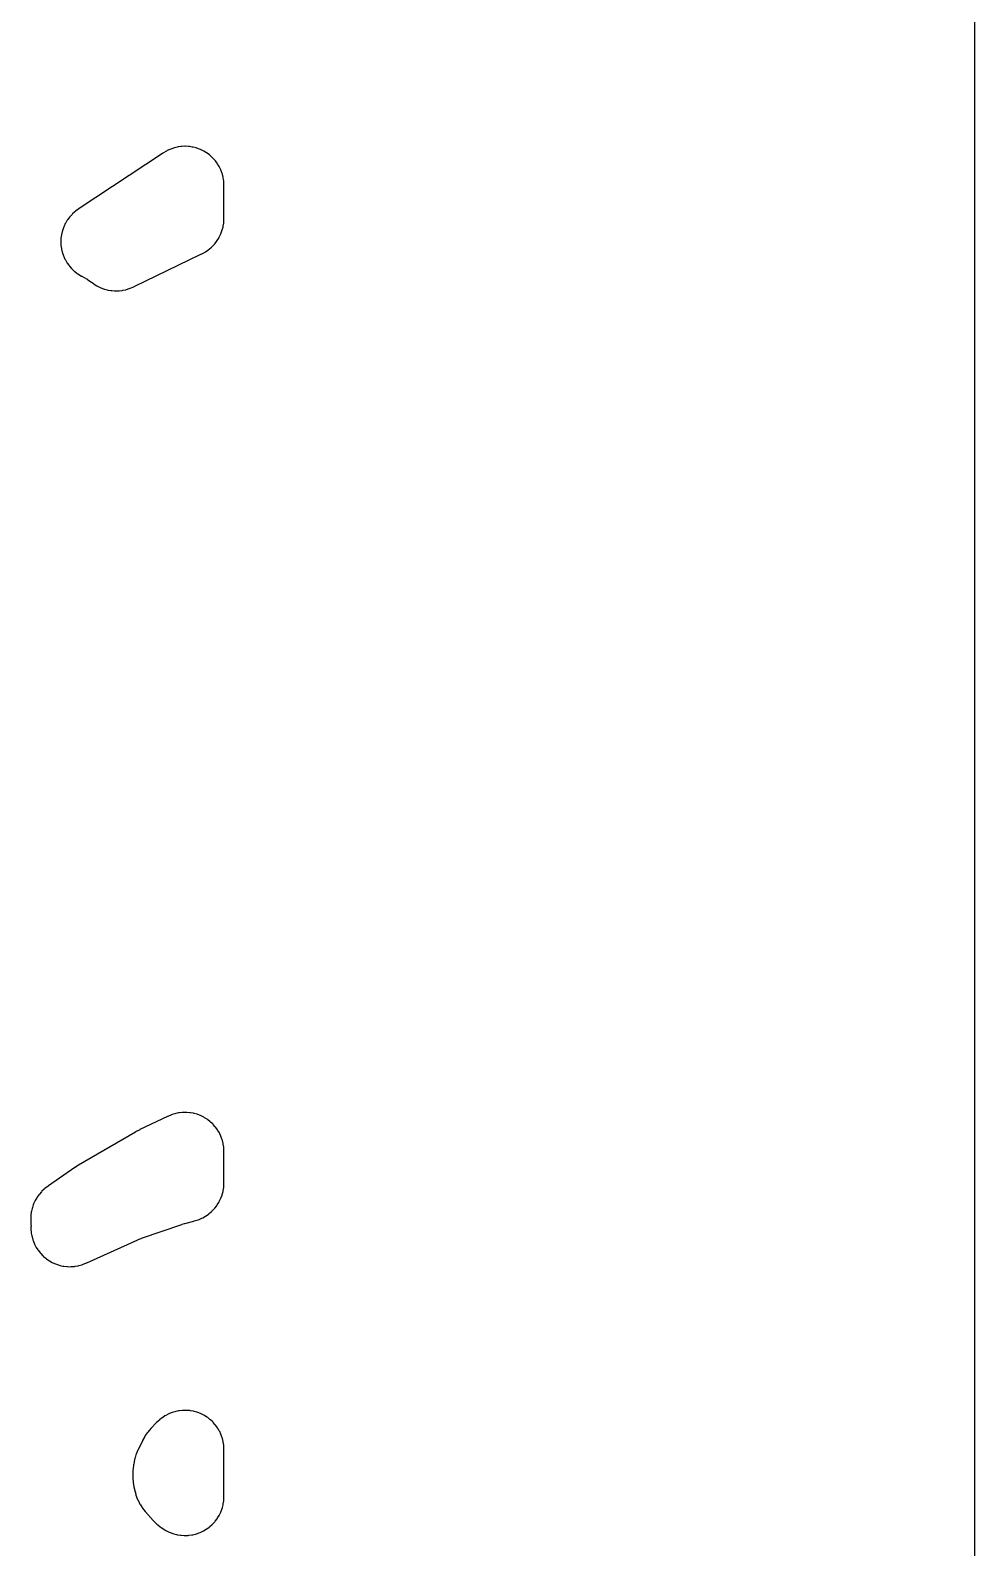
# Model space of a CAD drawing. Header units: millimetres. Extents: x 0 to 300, y 0 to 300.
# Drawn here: x 232.1 to 300, y 107 to 216.2 of the extents above; entities that cross this region are included whole.
import ezdxf

# ---------------------------------------------------------------- set-up
doc = ezdxf.new("R2010")
doc.units = ezdxf.units.MM
doc.layers.add('CUT', color=7, linetype='CONTINUOUS')

msp = doc.modelspace()

# ---------------------------------------------------------------- linework, layer by layer
at = {"layer": 'CUT'}
msp.add_lwpolyline([(0.7696, 300.05), (299.2289, 300.05), (299.3268, 300.0452), (299.4044, 300.0337), (299.4805, 300.0146), (299.5543, 299.9882), (299.6252, 299.9547), (299.6924, 299.9144), (299.7554, 299.8677), (299.8135, 299.815), (299.8662, 299.7569), (299.9129, 299.6939), (299.9532, 299.6267), (299.9867, 299.5558), (300.0132, 299.4819), (300.0322, 299.4059), (300.0437, 299.3283), (300.0485, 299.2304), (300.0485, 0.7696)], dxfattribs=at)
for points in [[(234.3152, 201.3453), (234.3085, 201.2831), (234.2964, 201.0729), (234.2958, 201.0103), (234.3042, 200.7999), (234.3098, 200.7376), (234.3387, 200.529), (234.3503, 200.4676), (234.3994, 200.2628), (234.417, 200.2028), (234.4859, 200.0037), (234.5092, 199.9457), (234.5971, 199.7544), (234.626, 199.6989), (234.7322, 199.517), (234.7664, 199.4647), (234.8898, 199.294), (234.9289, 199.2452), (235.0684, 199.0875), (235.1121, 199.0427), (235.2663, 198.8993), (235.3142, 198.859), (235.4817, 198.7314), (235.5332, 198.6959), (235.7839, 198.541), (235.8109, 198.5252), (236.1518, 198.3369), (236.1591, 198.3329), (236.1926, 198.314), (236.2474, 198.28), (236.5069, 198.1064), (236.5594, 198.0687), (236.6574, 197.9931), (236.708, 197.9579), (236.8838, 197.8476), (236.9375, 197.8174), (237.1231, 197.7244), (237.1794, 197.6995), (237.3731, 197.6249), (237.4316, 197.6055), (237.6315, 197.5499), (237.6916, 197.5362), (237.896, 197.5), (237.9571, 197.4922), (238.164, 197.4758), (238.2256, 197.4739), (238.4331, 197.4775), (238.4946, 197.4816), (238.7008, 197.5051), (238.7617, 197.515), (238.9647, 197.5583), (239.0242, 197.574), (239.2221, 197.6366), (239.2799, 197.658), (239.5472, 197.7718), (239.5752, 197.7845), (244.3796, 200.1096), (244.4085, 200.1245), (244.6778, 200.2722), (244.7332, 200.3064), (244.9139, 200.4309), (244.9656, 200.4706), (245.1326, 200.6128), (245.18, 200.6575), (245.3317, 200.8159), (245.3743, 200.8652), (245.5092, 201.0383), (245.5465, 201.0917), (245.6631, 201.2775), (245.6948, 201.3344), (245.7919, 201.5312), (245.8177, 201.591), (245.8942, 201.7966), (245.9138, 201.8587), (245.969, 202.071), (245.9822, 202.1348), (246.0156, 202.3517), (246.0222, 202.4165), (246.0378, 202.7231), (246.0387, 202.7557), (246.0387, 205.0011), (246.0379, 205.0324), (246.0234, 205.3276), (246.0173, 205.39), (245.9864, 205.5988), (245.9742, 205.6603), (245.923, 205.8651), (245.9048, 205.9251), (245.8338, 206.124), (245.8099, 206.1819), (245.7198, 206.3729), (245.6903, 206.4282), (245.5819, 206.6094), (245.5472, 206.6615), (245.4216, 206.8313), (245.3819, 206.8798), (245.2404, 207.0364), (245.1961, 207.0808), (245.0399, 207.2229), (244.9916, 207.2627), (244.8222, 207.3888), (244.7702, 207.4238), (244.5893, 207.5327), (244.5341, 207.5623), (244.3434, 207.6531), (244.2856, 207.6772), (244.087, 207.7488), (244.027, 207.7672), (243.8224, 207.819), (243.7609, 207.8314), (243.5522, 207.863), (243.4898, 207.8693), (243.279, 207.8803), (243.2163, 207.8805), (243.0054, 207.8709), (242.943, 207.8649), (242.734, 207.8347), (242.6725, 207.8227), (242.4675, 207.7722), (242.4075, 207.7542), (242.2084, 207.6838), (242.1504, 207.6601), (241.9591, 207.5706), (241.9037, 207.5413), (241.6496, 207.3905), (241.6231, 207.3738), (235.6159, 203.3982), (235.5903, 203.3803), (235.3527, 203.2058), (235.3042, 203.1664), (235.1474, 203.0257), (235.1029, 202.9817), (234.9606, 202.8265), (234.9207, 202.7784), (234.7942, 202.61), (234.7592, 202.5582), (234.6498, 202.3782), (234.6199, 202.3233), (234.5286, 202.1335), (234.5042, 202.0759), (234.4318, 201.8782), (234.4132, 201.8185), (234.3605, 201.6146), (234.3478, 201.5534)], [(232.3796, 128.9057), (232.4052, 128.8481), (232.5011, 128.6588), (232.5323, 128.6041), (232.6463, 128.4252), (232.6827, 128.3738), (232.8138, 128.2069), (232.8551, 128.1593), (233.0019, 128.0061), (233.0477, 127.9628), (233.2089, 127.8248), (233.2587, 127.7863), (233.4326, 127.6648), (233.486, 127.6313), (233.671, 127.5275), (233.7274, 127.4994), (233.9218, 127.4143), (233.9807, 127.3919), (234.1825, 127.3263), (234.2433, 127.3098), (234.4505, 127.2644), (234.5127, 127.2539), (234.7234, 127.2291), (234.7862, 127.2248), (234.9984, 127.2208), (235.0614, 127.2227), (235.2729, 127.2396), (235.3354, 127.2477), (235.5442, 127.2852), (235.6056, 127.2994), (235.8097, 127.3574), (235.8694, 127.3775), (236.1457, 127.4863), (236.1747, 127.4986), (239.8346, 129.1515), (239.8748, 129.1686), (240.0711, 129.2467), (240.112, 129.2619), (242.9968, 130.2602), (243.0307, 130.2712), (243.196, 130.3216), (243.2303, 130.3314), (243.871, 130.5009), (243.902, 130.51), (244.192, 130.6026), (244.2524, 130.6253), (244.4519, 130.712), (244.5097, 130.7407), (244.6994, 130.8471), (244.7541, 130.8814), (244.9321, 131.0064), (244.983, 131.0461), (245.1475, 131.1883), (245.1942, 131.233), (245.3435, 131.3911), (245.3854, 131.4402), (245.5181, 131.6125), (245.5549, 131.6656), (245.6695, 131.8504), (245.7007, 131.9069), (245.7961, 132.1024), (245.8215, 132.1617), (245.8967, 132.3658), (245.916, 132.4274), (245.9703, 132.638), (245.9832, 132.7013), (246.016, 132.9163), (246.0225, 132.9805), (246.0379, 133.2845), (246.0387, 133.3168), (246.0387, 135.4486), (246.0379, 135.4793), (246.0241, 135.7683), (246.0182, 135.8294), (245.9885, 136.034), (245.9768, 136.0942), (245.9277, 136.2951), (245.9103, 136.3539), (245.8422, 136.5491), (245.8192, 136.606), (245.7327, 136.7938), (245.7044, 136.8482), (245.6003, 137.0268), (245.5669, 137.0783), (245.4462, 137.2462), (245.408, 137.2942), (245.2718, 137.4497), (245.2292, 137.4939), (245.0787, 137.6356), (245.032, 137.6755), (244.8687, 137.8022), (244.8184, 137.8374), (244.6437, 137.9478), (244.5903, 137.9781), (244.4057, 138.0713), (244.3497, 138.0963), (244.1571, 138.1714), (244.0989, 138.1909), (243.9, 138.2472), (243.8402, 138.2611), (243.6368, 138.2981), (243.5759, 138.3061), (243.3699, 138.3235), (243.3086, 138.3257), (243.1019, 138.3232), (243.0406, 138.3195), (242.8351, 138.2973), (242.7745, 138.2878), (242.572, 138.2459), (242.5126, 138.2306), (242.3151, 138.1696), (242.2574, 138.1487), (241.9904, 138.0372), (241.9624, 138.0247), (239.9887, 137.0868), (239.9764, 137.0808), (239.8376, 137.0111), (239.8133, 136.9983), (239.6777, 136.9227), (239.6657, 136.9159), (235.5816, 134.526), (235.5716, 134.52), (235.4499, 134.4458), (235.4291, 134.4326), (235.3205, 134.3605), (235.3105, 134.3537), (233.4073, 133.0379), (233.3818, 133.0193), (233.1462, 132.8386), (233.0981, 132.7978), (232.9432, 132.6528), (232.8994, 132.6075), (232.7596, 132.4479), (232.7204, 132.3985), (232.597, 132.226), (232.5629, 132.173), (232.4569, 131.9892), (232.4282, 131.9331), (232.3409, 131.7397), (232.3178, 131.6811), (232.2499, 131.4801), (232.2327, 131.4195), (232.1848, 131.2127), (232.1737, 131.1507), (232.1464, 130.9403), (232.1414, 130.8775), (232.135, 130.6654), (232.1362, 130.6024), (232.1408, 130.5347), (232.1428, 130.4869), (232.1434, 130.4585), (232.144, 130.4397), (232.15, 130.3135), (232.1511, 130.2784), (232.1529, 130.1179), (232.1527, 130.0845), (232.1501, 129.9752), (232.1517, 129.9122), (232.1676, 129.7006), (232.1754, 129.6381), (232.212, 129.4291), (232.2259, 129.3676), (232.2829, 129.1632), (232.3028, 129.1035)], [(239.9915, 110.132), (240.0242, 110.0753), (240.1438, 109.8902), (240.1821, 109.8372), (240.3751, 109.5966), (240.3962, 109.5716), (240.9518, 108.9475), (240.9764, 108.9213), (241.2153, 108.6814), (241.2688, 108.6335), (241.4576, 108.4823), (241.5161, 108.4407), (241.7898, 108.268), (241.8488, 108.235), (242.1014, 108.1107), (242.1595, 108.0856), (242.3591, 108.0109), (242.4194, 107.9917), (242.6255, 107.937), (242.6874, 107.9238), (242.8978, 107.8898), (242.9607, 107.8828), (243.1735, 107.8697), (243.2368, 107.8689), (243.4498, 107.8769), (243.5128, 107.8824), (243.724, 107.9114), (243.7862, 107.9231), (243.9935, 107.9728), (244.0543, 107.9905), (244.2556, 108.0605), (244.3143, 108.0842), (244.5078, 108.1736), (244.5639, 108.203), (244.7476, 108.3112), (244.8005, 108.3459), (244.9726, 108.4717), (245.0218, 108.5115), (245.1806, 108.6537), (245.2257, 108.6981), (245.3697, 108.8553), (245.4101, 108.904), (245.5379, 109.0746), (245.5733, 109.1271), (245.6837, 109.3095), (245.7137, 109.3652), (245.8055, 109.5576), (245.8299, 109.616), (245.9022, 109.8165), (245.9208, 109.877), (245.9729, 110.0837), (245.9854, 110.1457), (246.0169, 110.3566), (246.0231, 110.4196), (246.0379, 110.7175), (246.0387, 110.7492), (246.0387, 113.9962), (246.0379, 114.0269), (246.024, 114.3163), (246.0181, 114.3775), (245.9884, 114.5824), (245.9767, 114.6427), (245.9274, 114.8438), (245.91, 114.9027), (245.8417, 115.0981), (245.8187, 115.1551), (245.7319, 115.343), (245.7036, 115.3975), (245.5992, 115.5763), (245.5657, 115.6278), (245.4447, 115.7958), (245.4064, 115.8439), (245.2699, 115.9994), (245.2272, 116.0436), (245.0763, 116.1854), (245.0296, 116.2253), (244.8658, 116.3519), (244.8155, 116.3871), (244.6403, 116.4975), (244.5868, 116.5277), (244.4019, 116.6208), (244.3458, 116.6457), (244.1528, 116.7206), (244.0945, 116.7401), (243.8952, 116.7961), (243.8353, 116.8099), (243.6316, 116.8465), (243.5707, 116.8545), (243.3644, 116.8715), (243.3029, 116.8735), (243.096, 116.8706), (243.0346, 116.8668), (242.8289, 116.8441), (242.7682, 116.8344), (242.5656, 116.792), (242.5061, 116.7766), (242.3027, 116.7132), (242.2471, 116.693), (242.0665, 116.6178), (242.014, 116.593), (241.843, 116.5028), (241.7932, 116.4736), (241.6302, 116.3678), (241.5832, 116.3343), (241.4304, 116.2142), (241.3867, 116.1766), (241.1888, 115.99), (241.1683, 115.9698), (240.7953, 115.585), (240.7716, 115.5593), (240.5554, 115.3102), (240.5124, 115.255), (240.3783, 115.0613), (240.3417, 115.0017), (240.1846, 114.7117), (240.1688, 114.6805), (239.8366, 113.9779), (239.8254, 113.9528), (239.725, 113.7145), (239.7058, 113.663), (239.6489, 113.4872), (239.6343, 113.4343), (239.576, 113.1823), (239.5704, 113.1555), (239.5419, 113.003), (239.5366, 112.9695), (239.4947, 112.6527), (239.4894, 112.5851), (239.4812, 112.2656), (239.4812, 112.2317), (239.4879, 111.9907), (239.4892, 111.9633), (239.5074, 111.7051), (239.5136, 111.6505), (239.5539, 111.3949), (239.5587, 111.3679), (239.5918, 111.2038), (239.5998, 111.1693), (239.6838, 110.8462), (239.7054, 110.7788), (239.8242, 110.468), (239.8519, 110.4057)]]:
    msp.add_lwpolyline(points, close=True, dxfattribs=at)

doc.saveas('drawing.dxf')
